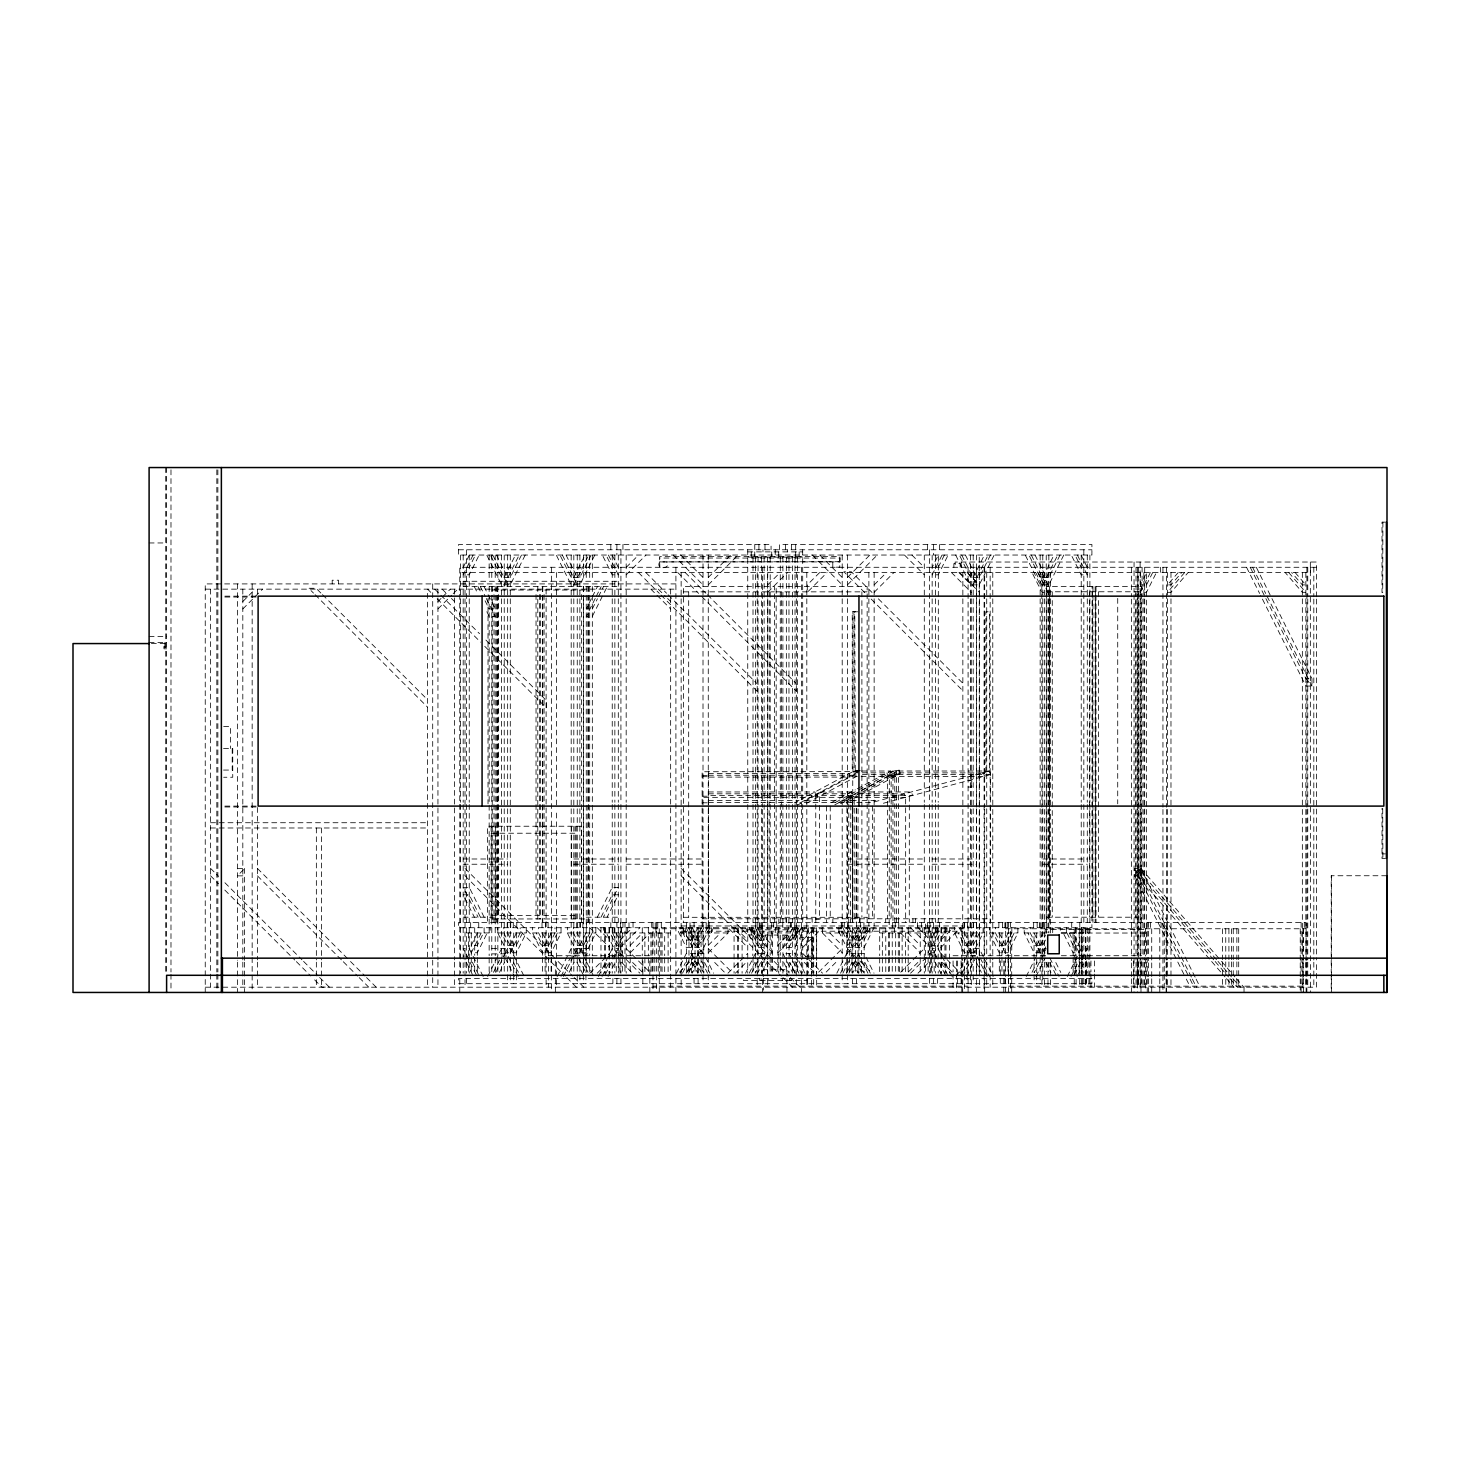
<?xml version="1.0" encoding="UTF-8"?>
<svg xmlns="http://www.w3.org/2000/svg" width="1460" height="1460" viewBox="0 0 1460 1460"><rect width="100%" height="100%" fill="white"/><g stroke="black" fill="none" stroke-linecap="round" stroke-linejoin="round"><path stroke-width="0.75" stroke-dasharray="5 3.75" d="M708.447 918.796L708.447 797.342M815.757 795.353L815.757 919.198L819.425 919.198L819.389 794.861L815.757 795.353L815.757 796.813L819.389 796.32L819.389 794.861M852.968 771.628L852.968 611.411L858.425 611.411M1162.945 567.283L1162.945 807.197M1306.882 567.283L1306.882 807.197M1310.386 567.283L1310.386 572.539L459.772 572.539M850.815 804.971L850.541 922.464M850.833 802.708L850.833 798.145L856.29 797.178M852.385 918.796L852.677 797.16L856.308 796.521M856.272 808.438L855.998 922.464M857.841 918.796L858.097 807.544M469.372 555.037L463.185 567.411L469.244 567.411L475.431 555.037M473.077 555.037L463.185 574.82L469.244 574.82L479.136 555.037M504.229 577.448L515.435 555.037M504.229 584.876L519.139 555.037M521.494 555.037L510.288 577.448L501.601 577.448L490.396 555.037M525.198 555.037L510.288 584.876L501.601 584.876L486.691 555.037M573.817 577.448L585.022 555.037M573.817 584.876L588.727 555.037M591.081 555.037L579.875 577.448L571.188 577.448L559.983 555.037M594.804 555.037L579.875 584.876L571.188 584.876L556.278 555.037M591.355 598.746L586.263 608.93L592.322 608.93L597.414 598.746M592.377 596.72L597.468 586.519M595.224 598.454L586.263 616.357L592.322 616.357L603.272 594.476M596.209 596.465L601.173 586.519M598.436 596.72L603.527 586.519M604.258 592.486L607.25 586.519M477.457 932.958L471.27 945.332L477.329 945.332L483.515 932.958M481.161 932.958L471.27 952.759L477.329 952.759L487.22 932.958M487.677 976.466L494.648 962.541M495.633 960.552L501.601 948.617M493.462 972.342L500.579 958.07M495.725 972.488L502.696 958.563M503.682 956.574L507.66 948.617M510.288 945.332L516.475 932.958M499.521 972.342L504.613 962.158M510.288 952.759L520.18 932.958L520.18 927.72M522.534 932.958L516.347 945.332L507.66 945.332L501.473 932.958M526.257 927.72L526.257 932.958L516.347 952.759L507.66 952.759L497.769 932.958L497.769 927.72M545.091 945.332L551.278 932.958M545.091 952.759L554.983 932.958L554.983 927.72M557.337 932.958L551.15 945.332L542.463 945.332L536.276 932.958M561.042 927.72L561.042 932.958L551.15 952.759L542.463 952.759L532.572 932.958L532.572 927.72M557.264 976.466L571.188 948.617L589.694 948.617M561.005 976.411L570.167 958.07M563.341 976.466L577.248 948.617M579.875 945.332L586.062 932.958L585.934 972.67M569.108 972.342L574.2 962.158M597.322 917.208L612.233 887.388L618.292 887.388L603.381 917.208M579.875 952.759L589.785 932.958M592.121 932.958L585.934 945.332L577.248 945.332L571.061 932.958M601.027 917.208L612.233 894.798L618.292 894.798L607.086 917.208M595.844 927.72L595.844 932.958L585.934 952.759L577.248 952.759L567.356 932.958L567.356 927.72M598.308 976.466L612.233 948.617L618.292 948.617L604.385 976.466M602.049 976.411L609.185 962.158M608.108 976.411L615.244 962.158M691.602 940.076L697.789 927.72M676.455 973.199L686.346 953.416L703.72 953.416L713.611 973.199M691.602 947.503L701.493 927.72M680.159 973.199L685.47 962.596M697.661 940.076L703.848 927.72M682.514 973.199L692.405 953.416M697.661 947.503L707.553 927.72M686.218 973.199L691.529 962.596M709.907 927.72L703.72 940.076L686.346 940.076L680.159 927.72M688.572 973.199L698.482 953.416M713.611 927.72L703.72 947.503L686.346 947.503L676.455 927.72M697.588 962.596L692.295 973.199L692.405 932.958M942.047 555.037L932.155 574.82L938.214 574.82L948.124 555.037M944.401 555.037L938.214 567.411L932.155 567.411L938.342 555.037L938.214 802.252M745.531 973.199L755.422 953.416L767.54 953.416L757.649 973.199M749.236 973.199L754.546 962.596M751.59 973.199L761.481 953.416M760.605 962.596L755.294 973.199L755.422 935.057M761.353 973.199L766.664 962.596M789.093 927.72L782.907 940.076L795.025 940.076L801.212 927.72M792.817 927.72L782.907 947.503L795.025 947.503L804.934 927.72M788.966 940.076L795.152 927.72M973.199 577.448L984.405 555.037M788.966 947.503L798.875 927.72M973.199 584.876L988.128 555.037M990.464 555.037L979.259 577.448L970.572 577.448L959.366 555.037M955.661 555.037L970.572 584.876L979.259 584.876L994.187 555.037M851.983 940.076L858.17 927.72M836.836 973.199L846.727 953.416L864.101 953.416L874.011 973.199M851.983 947.503L861.875 927.72M840.54 973.199L845.851 962.596M858.042 940.076L864.229 927.72M842.894 973.199L852.804 953.416M858.042 947.503L867.952 927.72M1042.787 577.448L1053.992 555.037M846.617 973.199L851.91 962.596M870.288 927.72L864.101 940.076L846.727 940.076L840.54 927.72M1042.787 584.876L1057.715 555.037M848.953 973.199L858.863 953.416M1060.051 555.037L1048.846 577.448L1040.159 577.448L1028.953 555.037M874.011 927.72L864.101 947.503L846.727 947.503L836.836 927.72M857.969 962.596L852.677 973.199L852.804 932.958M1063.774 555.037L1048.846 584.876L1040.159 584.876L1025.248 555.037M934.309 932.958L928.122 945.332L934.181 945.332L940.368 932.958M938.014 932.958L928.122 952.759L934.181 952.759L944.072 932.958M1150.334 572.539L1140.442 592.322L1146.502 592.322L1156.393 572.539M1152.688 572.539L1146.502 584.894L1140.442 584.894L1146.629 572.539L1146.502 807.197M967.141 945.332L973.327 932.958M967.141 952.759L977.032 932.958L977.032 927.72M956.647 976.466L970.572 948.617L979.259 948.617L993.183 976.466M979.386 932.958L973.199 945.332L964.512 945.332L958.326 932.958M962.432 972.342L967.524 962.158M983.109 927.72L983.109 932.958L973.199 952.759L964.512 952.759L954.621 932.958L954.621 927.72M962.724 976.466L976.63 948.617M966.447 976.411L975.627 958.07M1001.943 945.332L1008.13 932.958L1008.002 955.315M1001.943 952.759L1011.835 932.958M1014.189 932.958L1008.002 945.332L999.315 945.332L993.128 932.958M1017.894 927.72L1017.894 932.958L1008.002 952.759L999.315 952.759L989.405 932.958L989.405 927.72M1036.728 945.332L1042.915 932.958M1036.728 952.759L1045.634 934.947M1026.252 976.466L1040.159 948.617L1046.236 948.617L1034.301 972.488M1045.451 940.039L1042.787 945.332L1034.1 945.332L1027.913 932.958M1032.019 972.342L1037.111 962.158M1045.761 946.81L1042.787 952.759L1034.1 952.759L1024.208 932.958L1024.208 927.72M1036.034 976.411L1045.214 958.07M1067.297 976.466L1081.221 948.617L1087.28 948.617L1073.355 976.466M1071.02 976.411L1078.155 962.158M1077.078 976.411L1084.214 962.158M1195.12 977.141L1140.771 868.426L1134.694 875.854L1185.319 977.087M1178.202 572.539L1167.489 584.894L1170.975 584.894L1181.706 572.539M1184.626 572.539L1167.489 592.322L1170.975 592.322L1188.13 572.539M237.56 868.426L244.568 868.426L237.56 875.854L244.568 875.854M242.816 601.52L255.19 589.146M242.816 608.948L262.618 589.146M437.945 601.52L441.048 598.436M442.581 596.885L450.319 589.146M437.945 608.948L451.651 595.242M453.166 593.727L457.746 589.146M626.176 567.411L638.549 555.037M626.176 574.82L645.977 555.037M659.811 561.717C654.646 570.075 672.02 569.254 666.636 561.899M708.264 577.448L730.675 555.037M708.264 584.876L738.103 555.037M767.723 584.894L780.096 572.539M767.723 592.322L787.506 572.539M819.662 572.539L807.289 584.894L807.289 592.322L827.072 572.539M832.802 561.936L832.802 567.173L839.792 567.173L839.883 556.607L659.628 556.661L659.811 566.973M839.792 561.936L840.048 558.048L659.811 558.048M847.439 577.448L869.85 555.037M847.439 584.876L877.277 555.037M874.139 584.894L886.512 572.539M874.139 592.322L893.94 572.539M620.098 940.076L632.472 927.72M589.803 973.199L609.605 953.416M620.098 947.503L639.881 927.72M597.231 973.199L608.053 962.377M630.209 945.332L642.582 932.958M630.209 952.759L650.01 932.958M679.466 972.178L703.008 948.617M708.264 945.332L720.638 932.958M687.003 972.05L696.602 962.45M708.264 952.759L728.065 932.958L728.065 927.72L747.739 947.503M727.956 973.199L747.739 953.416M735.365 973.199L746.206 962.377M777.851 945.332L790.225 932.958M777.851 952.759L797.653 932.958L752.812 932.958L772.595 952.759M802.708 940.076L815.082 927.72M802.708 947.503L822.509 927.72M818.64 972.178L842.201 948.617M847.439 945.332L859.812 932.958M826.178 972.05L835.795 962.45M847.439 952.759L867.24 932.958L867.24 927.72M900.729 972.178L924.289 948.617M908.284 972.05L917.884 962.45M940.86 940.076L953.234 927.72M910.565 973.199L930.367 953.416M940.86 947.503L960.662 927.72L960.68 932.958L970.572 952.759M917.993 973.199L928.815 962.377M847.877 793.82L851.344 791.959L852.275 795.481L848.808 797.342L817.6 797.342L816.98 793.82L847.877 793.82L848.808 797.342L848.716 922.464M860.25 770.643L854.793 770.643L794.642 802.872L800.098 802.872L856.254 772.778L886.968 772.869L895.71 770.114L896.641 773.617L838.387 804.843M806.595 803.201L856.728 776.337L887.917 776.392L896.641 773.617M797.123 805.354L855.268 774.183L854.775 611.411M831.89 802.38L855.305 789.842M857.257 788.802L890.436 771.008L891.366 774.53L858.206 792.305M835.485 802.38L895.71 770.114M839.08 802.38L859.155 791.63M861.163 790.553L899.305 770.114L900.254 773.617L862.112 794.058M834.792 804.843L856.254 793.346M846.052 802.671L860.104 795.134M985.865 771.993L985.865 611.795L989.497 611.795L989.533 771.008L872.459 802.38L801.011 802.38M883.391 803.255L990.792 774.53L989.533 771.008L897.626 771.008L898.575 774.53L990.792 774.53M898.411 922.464L898.411 774.603L887.479 776.611L887.479 918.796M848.735 797.324L854.191 796.357L854.191 918.796M899.305 770.114L894.031 771.008L894.98 774.53L900.254 773.617M856.345 775.059L852.75 775.534L852.75 922.464M852.713 777.012L856.345 776.519M1385.485 522.133L1381.999 522.133L1381.999 592.577M149.102 542.956L166.604 542.956M458.531 549.781L1091.916 549.781M747.739 551.88L802.69 551.88M747.739 557.136L802.69 557.136M840.048 561.717L659.628 561.917L839.847 561.917M1316.446 567.283L459.772 567.283L459.772 992.453M463.185 581.281L618.292 581.281M675.907 583.909L205.239 583.909L205.239 992.453M463.185 586.519L618.292 586.519M205.239 589.146L675.907 589.146M492.221 590.023L587.887 590.023M683.426 591.847L774.402 591.847M776.154 591.847L867.149 591.847M1046.601 591.774L1141.483 591.774M224.858 596.154L256.613 596.154M224.858 597.03L256.613 597.03M857.714 611.795L852.257 611.795L852.257 771.993L857.714 771.993M149.102 636.56L166.604 636.56M149.102 642.51L166.604 642.51M151.365 643.568L166.604 643.568M163.976 647.072L165.728 647.072M166.604 648.824L163.976 648.824L163.976 643.568M1250.234 567.283L1305.915 678.626L1311.974 678.626L1311.974 686.054L1305.915 686.054L1260.619 595.461M223.654 726.496L230.461 726.496L230.461 748.542M223.544 748.542L232.742 748.542L232.742 777.249L223.654 777.249M223.544 770.059L232.742 770.059M859.557 771.008L854.1 771.008L854.082 611.795M861.765 771.008L890.436 771.008M858.425 771.628L702.132 771.738L702.132 927.72M708.447 773.599L849.282 773.599L849.902 777.103L708.447 777.103M862.404 774.53L891.366 774.53M708.447 775.242L853.388 775.242L852.75 771.738M702.132 775.589L708.447 775.589M702.132 776.702L708.447 776.702M968.09 780.735L971.776 780.735L971.776 787.031L968.09 787.031M708.447 791.959L814.99 791.959L815.629 795.481L708.447 795.481M851.344 791.959L820.447 791.959L821.086 795.481L852.275 795.481M860.725 791.959L911.35 791.959L912.591 795.481L861.692 795.481M708.447 793.82L811.523 793.82L812.143 797.342L702.132 797.342M857.294 793.82L904.397 793.82L905.656 797.342L905.656 922.464M702.132 796.211L708.447 796.211M905.656 797.342L855.998 797.342L855.049 793.82M708.447 800.518L799.021 800.518M804.478 800.518L835.357 800.518M842.566 800.518L859.904 800.518M862.057 800.518L879.394 800.518M708.447 802.38L795.554 802.38M702.132 802.799L708.447 802.799M224.858 806.102L256.613 806.102M224.858 806.978L256.613 806.978M210.495 822.728L427.452 822.728M210.495 827.984L427.452 827.984M491.108 833.222L576.134 833.222M1381.999 853.881L1385.485 853.881M1385.485 858.425L1381.999 858.425L1381.999 808.438M463.185 858.991L507.66 858.991M573.817 858.991L618.292 858.991M626.176 858.991L703.008 858.991M847.439 858.991L924.289 858.991M932.155 858.991L976.63 858.991M1042.787 858.991L1087.28 858.991M463.185 864.229L507.66 864.229M573.817 864.229L618.292 864.229M626.176 864.229L703.008 864.229M847.439 864.229L924.289 864.229M932.155 864.229L976.63 864.229M1042.787 864.229L1087.28 864.229M1213.68 959.786L1140.99 875.854L1134.694 875.854L1134.694 868.426L1140.99 868.426L1219.994 959.658M1386.69 875.745L1331.228 875.745L1331.228 972.25M491.108 915.457L576.134 915.457M463.185 917.208L495.214 917.208M586.263 917.208L618.292 917.208M683.426 917.3L774.402 917.3M776.154 917.3L867.149 917.3M1046.601 917.208L1141.483 917.208M492.221 918.961L587.887 918.961M702.132 918.796L990.482 918.796M681.145 925.968L962.852 925.968M652.985 928.761L968.09 928.761M1005.374 928.761L1306.134 928.761M1143.873 929.363L1045.159 929.363L1045.159 933.031M747.739 929.819L802.69 929.819M681.145 931.206L962.852 931.206M466.616 932.958L490.177 932.958L490.177 927.72M497.769 932.958L526.257 932.958M532.572 932.958L561.042 932.958M567.356 932.958L595.844 932.958M670.742 932.958L603.436 932.958L603.436 927.72M728.065 932.958L680.451 932.958L680.451 927.72M822.4 927.72L822.4 932.958L869.996 932.958L869.996 927.72M879.705 932.958L947.029 932.958L947.029 927.72M954.621 932.958L983.109 932.958M989.405 932.958L1017.894 932.958M1024.208 932.958L1050.452 932.958L1050.616 809.479M1083.831 932.958L1060.289 932.958L1060.289 927.72M1061.073 933.031L1143.873 933.031M747.739 935.057L802.708 935.057M491.783 948.617L510.288 948.617L524.213 976.466M491.783 953.873L507.66 953.873M573.817 953.873L589.694 953.873M548.358 955.716L649.828 955.716M953.07 955.716L1046.747 955.716M1061.347 955.716L1141.702 955.716M463.185 956.044L469.244 956.044M501.601 956.044L510.288 956.044M571.188 956.044L579.875 956.044M612.233 956.044L618.292 956.044M932.155 956.044L938.214 956.044M970.572 956.044L979.259 956.044L979.259 555.037M1040.159 956.044L1048.846 956.044M1081.221 956.044L1087.28 956.044M652.985 986.157L656.653 986.157M659.281 986.157L962.669 986.157M964.421 986.157L968.09 986.157M1008.531 986.157L1303.415 986.157M205.239 987.197L1316.446 987.197L1316.446 962.231M967.049 572.539L979.423 584.894M959.64 572.539L979.423 592.322M958.91 572.539L971.283 584.894M951.482 572.539L971.283 592.322M911.916 555.037L924.289 567.411M904.488 555.037L924.289 574.82M872.003 592.45L851.326 571.773L843.898 571.773L864.758 592.632M878.372 598.819L962.669 683.116M871.182 599.056L962.669 690.543M819.79 555.037L842.201 577.448M812.362 555.037L842.201 584.876M680.597 555.037L703.008 577.448M673.188 555.037L703.008 584.876M685.196 572.539L705.873 593.216M707.461 594.804L796.539 683.882L796.539 691.31L700.252 595.005M677.769 572.539L698.646 593.399M645.867 572.539L666.545 593.216M668.133 594.804L757.211 683.882M658.277 589.146L666.015 596.885M667.567 598.436L670.651 601.52M638.44 572.539L659.318 593.399M660.924 595.005L757.211 691.31M650.85 589.146L655.43 593.727M656.945 595.242L670.651 608.948M917.993 927.72L930.367 940.076M940.86 953.416L960.662 973.199M910.565 927.72L930.367 947.503M942.412 962.377L953.234 973.199M907.864 932.958L920.238 945.332M900.455 932.958L920.238 952.759M847.439 948.617L871 972.178M829.827 932.958L842.201 945.332M853.845 962.45L863.444 972.05M822.4 932.958L842.201 952.759M442.161 589.146L449.881 596.885M451.432 598.436L454.534 601.52M802.708 953.416L822.509 973.199M434.733 589.146L439.296 593.727M440.829 595.242L479.537 633.695M485.906 640.046L546.35 700.508L546.35 707.917L482.147 643.714M804.259 962.377L815.082 973.199M430.791 592.358L427.579 589.146L427.452 959.913M437.197 598.783L480.541 642.126M760.24 932.958L772.595 945.332M681.145 868.426L772.632 959.913M774.238 961.519L788.692 975.973M790.298 977.579L799.916 987.197M735.365 927.72L747.739 940.076M681.145 875.854L765.46 960.151M767.048 961.757L781.374 976.065M782.962 977.653L792.506 987.197M708.264 948.617L731.825 972.178M690.635 932.958L703.008 945.332M714.67 962.45L724.269 972.05M703.008 952.759L683.225 932.958L683.225 927.72M320.871 593.052L316.108 588.27L308.68 588.27L313.498 593.089M322.459 594.64L427.452 699.632M315.104 594.695L427.452 707.042M626.176 948.617L649.718 972.178M632.582 962.45L642.181 972.05M597.231 927.72L609.605 940.076M620.098 953.416L639.881 973.199M589.803 927.72L609.605 947.503M621.65 962.377L632.472 973.199M465.028 868.426L556.515 959.913L556.607 809.479M558.121 961.519L572.557 975.973M574.163 977.579L583.799 987.197M465.028 875.854L549.325 960.151M550.931 961.757L565.239 976.065M566.827 977.653L576.371 987.197M257.416 868.426L348.904 959.913M350.51 961.519L364.945 975.973M366.551 977.579L376.187 987.197M257.416 875.854L341.713 960.151M343.319 961.757L357.627 976.065M359.215 977.653L368.76 987.197M210.495 868.317L218.507 876.347M224.931 882.752L301.983 959.804M303.589 961.41L318.024 975.846M319.63 977.452L329.266 987.088L321.839 987.088L312.294 977.543M210.495 875.745L218.452 883.702M224.804 890.053L294.792 960.041M296.38 961.629L310.706 975.955M1295.13 572.539L1305.842 584.894L1302.338 584.894L1291.625 572.539M1288.706 572.539L1305.842 592.322L1302.338 592.322L1285.202 572.539M1221.491 961.373L1234.904 976.868M1236.383 978.601L1243.847 987.197M1216.49 959.658L1137.486 868.426L1140.99 875.854L1140.99 868.426M1217.987 961.373L1231.4 976.868M1232.897 978.601L1240.343 987.197M1215.158 961.501L1228.517 976.922M1229.995 978.638L1237.405 987.197M1137.486 875.854L1210.176 959.786M1211.654 961.501L1225.013 976.922M1226.491 978.638L1233.919 987.197M1305.915 678.626L1311.974 686.054L1266.678 595.461M1256.293 567.283L1311.974 678.626M1252.589 567.283L1265.674 593.453M1246.53 567.283L1259.615 593.453M1081.093 555.037L1087.28 567.411L1081.221 567.411L1075.034 555.037M1077.37 555.037L1087.28 574.82L1081.221 574.82L1071.312 555.037M1035.03 555.037L1046.236 577.448M1047.988 584.894L1041.801 572.539L1041.929 807.197M1031.308 555.037L1046.236 584.876M1038.097 572.539L1047.988 592.322L1041.929 592.322L1032.019 572.539M1035.742 572.539L1041.929 584.894M1196.123 979.149L1200.157 987.197M1191.378 977.087L1140.771 875.854L1140.771 868.426M1192.382 979.094L1196.434 987.197M1134.694 868.426L1189.06 977.141M1190.064 979.149L1194.079 987.197M1186.323 979.094L1190.374 987.197M965.425 555.037L976.63 577.448M961.72 555.037L976.63 584.876M1069.286 932.958L1079.196 952.759L1073.136 952.759L1063.227 932.958M1066.95 932.958L1073.136 945.332L1079.196 945.332L1073.009 932.958L1073.136 955.315M1055.817 962.541L1060.781 972.488M1049.868 958.07L1059.047 976.411M1042.787 948.617L1045.78 954.584M1049.758 962.541L1056.711 976.466M1040.159 945.332L1033.99 932.958L1034.1 972.67M1045.853 962.158L1050.945 972.342M1040.159 952.759L1030.267 932.958L1030.267 927.72M999.188 932.958L1005.374 945.332M1005.374 952.759L995.483 932.958L995.483 927.72M980.28 958.07L989.442 976.411M973.199 948.617L987.124 976.466M964.385 932.958L970.572 945.332M976.266 962.158L981.357 972.342M952.139 976.466L938.214 948.617L932.155 948.617L946.08 976.466M941.28 962.158L948.398 976.411M935.221 962.158L942.339 976.411M852.677 927.72L858.863 940.076M848.953 927.72L858.863 947.503M864.995 962.596L870.288 973.199M846.617 927.72L852.804 940.076M858.042 953.416L867.952 973.199M842.894 927.72L852.804 947.503M858.936 962.596L864.229 973.199L864.101 932.958M851.983 953.416L861.875 973.199M852.859 962.596L858.17 973.199M612.123 555.037L618.292 567.411L612.233 567.411L606.046 555.037M608.4 555.037L618.292 574.82L612.233 574.82L602.341 555.037M804.934 973.199L795.025 953.416L782.907 953.416L792.817 973.199M795.919 962.596L801.212 973.199M788.966 953.416L798.875 973.199M783.801 962.596L789.093 973.199L788.966 935.057M761.353 927.72L767.54 940.076L755.422 940.076L749.236 927.72M757.649 927.72L767.54 947.503L755.422 947.503L745.531 927.72M755.294 927.72L761.5 940.076M566.042 555.037L577.248 577.448M751.59 927.72L761.5 947.503M562.337 555.037L577.248 584.876M692.295 927.72L698.482 940.076M688.572 927.72L698.482 947.503M704.614 962.596L709.907 973.199M686.218 927.72L692.405 940.076M697.661 953.416L707.553 973.199M496.455 555.037L507.66 577.448M682.514 927.72L692.405 947.503M698.537 962.596L703.848 973.199L703.72 932.958M492.75 555.037L507.66 584.876M691.602 953.416L701.493 973.199M692.478 962.596L697.789 973.199M484.008 586.519L487.074 592.632M488.096 594.676L495.214 608.93L489.155 608.93L485.085 600.79M480.303 586.519L485.267 596.465M486.271 598.454L495.214 616.357L489.155 616.357L485.176 608.4M477.949 586.519L481.015 592.632M474.245 586.519L477.219 592.486M616.156 932.958L622.343 945.332L616.284 945.332L610.097 932.958M612.452 932.958L622.343 952.759L616.284 952.759L606.375 932.958M577.138 932.958L583.325 945.332M583.325 952.759L573.415 932.958L573.415 927.72M579.875 948.617L585.843 960.552M586.847 962.541L593.8 976.466M582.942 962.158L588.033 972.342M573.817 948.617L577.795 956.574M578.799 958.563L585.752 972.488M576.883 962.158L584 976.411M542.335 932.958L548.522 945.332M548.522 952.759L538.63 932.958L538.63 927.72M507.533 932.958L513.719 945.332M513.719 952.759L503.828 932.958L503.828 927.72M513.354 962.158L518.446 972.342M504.229 948.617L518.154 976.466M505.251 958.07L514.413 976.411M484.154 917.208L469.244 887.388L463.185 887.388L478.095 917.208M480.449 917.208L469.244 894.798L463.185 894.798L474.39 917.208M483.169 976.466L469.244 948.617L463.185 948.617L477.11 976.466M472.31 962.158L479.427 976.411M466.233 962.158L473.368 976.411M989.533 771.008L990.482 774.567L990.482 922.464M983.456 772.65L984.405 776.191M886.968 772.869L887.917 776.392M856.363 808.128L856.399 932.958M1382.894 522.133L1382.711 592.577M1382.711 808.438L1382.894 858.425M1331.538 875.745L1331.538 976.74M1331.538 978.985L1331.538 992.453M1331.228 974.495L1331.228 990.209M1316.446 596.793L1316.391 562.027L955.15 562.027L955.15 567.283M1316.446 599.056L1316.446 959.968M1313.817 567.283L1313.817 596.793M1313.817 599.056L1313.817 959.968M1313.817 962.231L1313.817 987.197M1310.332 562.027L1310.386 992.453M1307.759 567.283L1307.759 596.793M1307.759 599.056L1307.759 959.968M1307.759 962.231L1307.759 987.197M1306.882 809.479L1306.882 959.859M1306.882 962.14L1306.882 992.453M1306.134 960.607L1306.134 922.464L458.531 922.464L458.531 927.72L1091.916 927.72L1092.098 586.519M1306.134 962.888L1306.134 976.521M1306.134 978.802L1306.134 992.453M1305.842 572.539L1305.842 807.197M1305.842 809.479L1305.842 959.859M1305.842 962.14L1305.842 987.197M1304.291 922.464L1304.291 928.761M1303.415 928.761L1303.415 960.607M1303.415 962.888L1303.415 976.521M1303.415 978.802L1303.415 992.453M1302.941 928.761L1302.941 956.063M1302.941 958.326L1302.941 971.977M1302.941 974.258L1302.941 992.453M1302.338 572.539L1302.338 807.197M1302.338 809.479L1302.338 959.859M1302.338 962.14L1302.338 987.197M1301.116 922.464L1301.116 976.649M1301.116 978.912L1301.116 992.453M1300.24 928.761L1300.24 960.607M1300.24 962.888L1300.24 976.521M1300.24 978.802L1300.24 990.172M1244.029 987.197L1244.029 992.453M1238.7 928.761L1238.7 959.658M1238.7 961.866L1238.7 986.157M1236.857 928.761L1236.857 959.658M1236.857 961.866L1236.857 986.157M1233.244 928.761L1233.244 959.658M1233.244 961.866L1233.244 986.157M1231.4 928.761L1231.4 959.658M1231.4 961.866L1231.4 986.157M1228.918 928.761L1228.918 959.658M1228.918 961.866L1228.918 986.157M1225.743 928.761L1225.779 959.658M1225.743 961.866L1225.779 986.157M1222.586 928.761L1222.586 959.658M1222.586 961.866L1222.586 986.157M1170.975 572.539L1170.975 807.197M1170.975 809.479L1170.975 959.859M1170.975 962.14L1170.975 987.197M1167.489 572.539L1167.489 807.197M1167.489 809.479L1167.489 959.859M1167.489 962.14L1167.489 987.197M1166.43 567.283L1166.43 807.197M1166.43 809.479L1166.43 959.859M1166.43 962.14L1166.43 992.453M1166.12 928.761L1166.12 960.607M1166.12 962.888L1166.12 976.521M1166.12 978.802L1166.12 992.453M1164.277 922.464L1164.277 972.123M1164.277 974.386L1164.277 990.19M1162.945 809.479L1162.945 992.453M1161.101 922.464L1161.101 928.761M1160.371 567.283L1160.371 572.539M1159.787 928.761L1159.787 960.607M1159.787 962.888L1159.787 976.521M1159.787 978.802L1159.787 992.453M1151.721 928.761L1151.721 960.607M1151.721 962.888L1151.721 976.521M1151.721 978.802L1151.721 992.453M1150.407 922.464L1150.407 928.761M1148.564 922.464L1148.545 960.607M1148.564 962.888L1148.545 976.521M1148.545 978.802L1148.564 992.453M1147.231 922.464L1147.231 976.649M1147.231 978.912L1147.231 992.453M1146.502 809.479L1146.502 959.859M1146.502 962.14L1146.502 987.197M1145.388 928.761L1145.388 956.063M1145.388 958.326L1145.388 971.977M1145.388 974.258L1145.388 990.172M1144.695 567.283L1144.695 596.793M1144.695 599.056L1144.695 959.968M1144.695 962.231L1144.695 987.197M1143.873 572.539L1143.873 807.197M1143.873 809.479L1143.873 959.859M1143.873 962.14L1143.873 987.197M1142.085 567.283L1142.085 596.793M1142.085 599.056L1142.085 959.968M1142.085 962.231L1142.085 987.197M1141.483 922.464L1141.483 586.519L1046.601 586.519L1046.601 922.464M1141.702 960.954L1141.702 976.266M1141.702 978.455L1141.702 987.197M1140.99 987.197L1140.99 992.453M1140.442 572.539L1140.442 807.197M1140.442 809.479L1140.442 959.859M1140.442 962.14L1140.442 987.197M1140.114 562.027L1140.114 592.286M1140.114 594.567L1140.114 956.081M1140.114 958.344L1140.114 971.995M1140.114 974.258L1140.114 990.172M1138.855 591.774L1138.855 917.208M1138.636 567.283L1138.636 959.968M1138.636 962.231L1138.636 987.197M1138.198 960.954L1138.198 976.266M1138.198 978.455L1138.198 987.197M1137.814 572.539L1137.814 807.197M1137.814 809.479L1137.814 959.859M1137.814 962.14L1137.814 987.197M1137.486 567.283L1137.486 592.286M1137.486 594.567L1137.486 956.081M1137.486 958.344L1137.486 971.995M1137.486 974.258L1137.486 992.453M1137.158 960.954L1137.158 976.266M1137.158 978.455L1137.158 987.197M1136.026 567.283L1136.026 596.793M1136.026 599.056L1136.026 959.968M1136.026 962.231L1136.026 987.197M1135.825 591.774L1135.825 917.208M1134.055 562.027L1134.055 592.286M1134.055 594.567L1134.055 956.081M1134.055 958.344L1134.055 971.995M1134.055 974.258L1134.055 992.453M1133.653 960.954L1133.653 976.266M1133.653 978.455L1133.653 987.197M1131.427 567.283L1131.427 596.83M1131.427 599.111L1131.427 960.625M1131.427 962.888L1131.427 976.539M1131.427 978.802L1131.427 992.453M1117.721 598.399L1117.721 803.858M1098.613 591.774L1098.613 917.208M1096.004 586.519L1096.004 922.464M1095.584 591.774L1095.584 917.208M1095.128 586.519L1095.128 922.464M1094.453 960.954L1094.453 971.885M1094.453 974.076L1094.453 987.197M1092.956 586.519L1092.956 922.464M1092.5 591.774L1092.5 917.208M1090.948 960.954L1090.948 971.885M1090.948 974.076L1090.948 987.197M1089.89 555.037L1089.89 802.252M1089.89 804.515L1089.89 922.464M1089.89 927.72L1089.908 976.266M1089.908 978.455L1089.908 987.197M1089.47 591.774L1089.47 917.208M1088.923 928.761L1088.923 959.658M1088.923 961.866L1088.923 986.157M1087.28 555.037L1087.28 802.252M1087.28 804.515L1087.28 922.464M1087.28 927.72L1087.28 973.199M1086.404 960.954L1086.404 976.266M1086.404 978.455L1086.404 987.197M1085.765 928.761L1085.765 959.658M1085.765 961.866L1085.765 986.157M1085.729 928.761L1085.729 959.658M1085.729 961.866L1085.729 986.157M1083.831 549.781L1083.831 802.252M1083.831 804.515L1083.831 922.464M1083.831 927.72L1083.831 973.199M1083.831 978.455L1083.831 983.693M1082.59 928.761L1082.59 959.658M1082.59 961.866L1082.59 986.157M1081.823 932.958L1081.823 955.315M1081.823 957.559L1081.823 973.199M1081.55 928.761L1081.55 959.658M1081.55 961.866L1081.55 986.157M1081.221 555.037L1081.221 802.252M1081.221 804.515L1081.221 922.464M1081.221 927.72L1081.221 973.199M1079.798 922.464L1079.798 927.72M1079.707 928.761L1079.707 959.658M1079.707 961.866L1079.707 986.157M1079.196 932.958L1079.196 955.315M1079.196 957.559L1079.196 973.199M1076.093 928.761L1076.093 959.658M1076.093 961.866L1076.093 986.157M1075.764 927.72L1075.764 955.315M1075.764 957.559L1075.764 973.199M1074.25 928.761L1074.25 959.658M1074.25 961.866L1074.25 986.157M1073.136 957.559L1073.136 973.199M1071.713 922.464L1071.713 927.72M1066.347 927.72L1066.347 932.958M1052.697 927.72L1052.697 932.958M1052.259 591.774L1052.259 917.208M1050.616 572.539L1050.616 807.197M1050.616 962.14L1050.616 987.197M1049.63 586.519L1049.63 922.464M1049.229 591.774L1049.229 917.208M1048.846 555.037L1048.846 932.922M1048.846 962.523L1048.846 971.63M1047.988 572.539L1047.988 807.197M1047.988 809.479L1047.988 932.52M1047.988 962.14L1047.988 987.197M1046.638 927.72L1046.638 932.958M1046.236 555.037L1046.236 932.922M1046.236 962.523L1046.236 971.63M1044.557 572.539L1044.557 807.197M1044.557 809.479L1044.557 959.859M1044.557 962.14L1044.557 987.197M1043.225 922.464L1043.225 927.72M1042.787 555.037L1042.787 972.67M1042.787 974.878L1042.787 983.693M1041.929 809.479L1041.929 959.859M1041.929 962.14L1041.929 987.197M1040.159 555.037L1040.159 972.67M1040.159 974.878L1040.159 983.693M1039.739 922.464L1039.739 927.72M1037.166 922.464L1037.166 927.72M1036.728 932.958L1036.728 972.67M1036.728 974.878L1036.728 983.693M1034.1 974.878L1034.1 983.693M1033.662 922.464L1033.662 927.72M1011.835 927.72L1011.707 960.607M1011.707 962.888L1011.707 976.521M1011.707 978.802L1011.707 992.453M1010.393 922.464L1010.393 972.123M1010.393 974.386L1010.393 990.19M1008.568 928.761L1008.531 960.607M1008.531 962.888L1008.568 976.521M1008.531 978.802L1008.568 992.453M1008.44 922.464L1008.44 927.72M1008.349 960.954L1008.349 976.266M1008.349 978.455L1008.349 987.197M1008.002 957.559L1008.002 973.199M1007.217 922.464L1007.217 928.761M1005.374 922.464L1005.374 976.521M1005.374 978.802L1005.374 992.453M1004.936 922.464L1004.936 927.72M1004.845 960.954L1004.845 976.266M1004.845 978.455L1004.845 987.197M1003.805 960.954L1003.805 976.266M1003.805 978.455L1003.805 992.453M1002.381 922.464L1002.381 927.72M1001.943 932.958L1001.943 955.315M1001.943 957.559L1001.943 973.199M1000.301 960.954L1000.301 976.266M1000.301 978.455L1000.301 987.197M999.315 932.958L999.315 955.315M999.315 957.559L999.315 973.199M998.877 922.464L998.877 927.72M992.782 572.539L992.782 807.197M992.782 809.479L992.782 959.859M992.782 962.14L992.782 987.197M990.154 567.283L990.154 802.653M990.154 804.934L990.154 955.296M990.154 957.578L990.154 987.197M986.723 572.539L986.723 959.859M986.723 962.14L986.723 987.197M984.679 567.283L984.679 807.197M984.679 809.479L984.679 959.859M984.679 962.14L984.679 992.453M984.186 918.796L984.186 922.464M984.095 567.283L984.095 802.653M984.095 804.934L984.095 955.296M984.095 957.578L984.095 992.453M979.423 572.539L979.423 807.197M979.423 809.479L979.423 959.859M979.423 962.14L979.423 987.197M979.259 957.961L979.259 971.63M976.63 555.037L976.63 956.044M976.63 957.961L976.63 971.63M976.539 567.283L976.539 807.197M976.539 809.479L976.539 959.859M976.539 962.14L976.539 992.453M973.637 922.464L973.637 927.72M973.199 555.037L973.199 972.67M973.199 974.878L973.199 983.693M971.283 572.539L971.283 807.197M971.283 809.479L971.283 959.859M971.283 962.14L971.283 987.197M970.572 555.037L970.572 972.67M970.572 974.878L970.572 983.693M970.134 922.464L970.134 927.72M968.09 567.283L968.09 992.453M967.578 922.464L967.578 927.72M967.141 932.958L967.141 972.67M967.141 974.878L967.141 983.693M964.421 922.464L964.421 992.453M964.074 922.464L964.074 927.72M962.852 572.539L962.852 807.197M962.852 809.479L962.669 960.607M962.852 962.14L962.669 992.453M961.793 928.761L961.793 960.607M961.793 962.888L961.793 976.521M961.793 978.802L961.793 992.453M961.209 562.027L961.209 567.283M961.118 960.954L961.118 976.266M961.118 978.455L961.118 987.197M960.169 567.283L960.169 563.615L953.873 563.615L953.873 567.283M957.614 960.954L957.614 976.266M957.614 978.455L957.614 987.197M956.574 960.954L956.574 971.885M956.574 974.076L956.574 992.453M953.07 960.954L953.07 971.885M953.07 974.076L953.07 987.197M949.474 927.72L949.474 973.199M945.971 927.72L945.971 973.199M945.642 927.72L945.642 932.958M944.93 927.72L944.93 973.199M941.426 927.72L941.426 973.199M940.97 927.72L940.86 973.199M939.638 544.543L939.638 549.781M939.638 922.464L939.638 927.72M938.214 804.515L938.214 922.464M938.214 927.72L938.214 973.199M937.576 927.72L937.576 932.958M937.576 978.455L937.576 983.693M936.097 927.72L936.097 932.958M935.586 555.037L935.586 802.252M935.586 804.515L935.586 922.464M935.586 927.72L935.604 973.199M934.181 932.958L934.181 955.315M934.181 957.559L934.181 973.199M933.579 544.543L933.579 555.037M933.579 922.464L933.524 927.72M933.579 978.455L933.579 983.693M932.155 555.037L932.155 802.252M932.155 804.515L932.155 922.464M932.155 927.72L932.155 973.199M931.553 932.958L931.553 955.315M931.553 957.559L931.553 973.199M930.367 932.958L930.367 973.199M930.038 922.464L930.038 932.958M929.527 549.781L929.527 802.252M929.527 804.515L929.527 973.199M929.527 978.455L929.491 983.693M928.815 927.72L928.815 932.958M928.122 932.958L928.122 955.315M928.122 957.559L928.122 973.199M927.52 544.543L927.52 549.781M927.52 922.464L927.52 927.72M925.494 955.315L925.439 922.464M925.494 957.559L925.494 973.199M924.289 555.037L924.289 802.252M924.289 804.515L924.289 922.464M924.289 927.72L924.289 973.199M922.756 927.72L922.756 932.958M921.461 922.464L921.461 927.72M920.238 932.958L920.238 955.315M920.238 957.559L920.238 973.199M917.409 922.464L917.409 927.72M915.584 918.796L915.584 922.464M912.92 918.796L912.92 922.464M909.324 796.32L909.288 922.464M908.193 927.72L908.193 955.716M908.193 957.979L908.193 971.63M905.565 932.958L905.565 955.716M905.565 957.979L905.565 971.63M902.134 927.72L902.134 955.716M902.134 957.979L902.134 971.63M899.506 932.958L899.506 955.716M899.506 957.979L899.506 971.63M898.739 922.464L898.739 927.72M898.302 932.958L898.302 955.315M898.302 957.559L898.302 973.199M896.604 922.464L896.586 775.589L891.129 776.538L891.129 918.796M895.673 932.958L895.673 955.315M895.673 957.559L895.673 973.199M895.236 922.464L895.236 927.72M894.779 922.464L894.779 774.603L889.322 775.625L889.177 927.72M894.542 927.72L894.542 932.958M892.954 775.552L892.954 922.464M892.68 922.464L892.68 927.72M892.242 932.958L892.242 955.315M892.242 957.559L892.242 973.199M889.614 932.958L889.614 955.315M889.614 957.559L889.614 973.199M888.392 932.958L888.392 955.716M888.392 957.979L888.392 971.63M885.691 918.796L885.691 922.464M885.782 927.72L885.782 955.716M885.782 957.979L885.782 971.63M882.333 932.958L882.333 955.716M882.333 957.979L882.333 971.63M879.705 927.72L879.705 955.716M879.705 957.979L879.705 971.63M874.139 572.539L874.139 925.968M872.459 806.066L872.459 918.796M868.883 572.539L868.883 925.968M867.149 922.538L867.149 586.61L776.154 586.61L776.154 922.538M865.141 927.72L865.141 932.958M863.937 922.464L863.937 932.958M861.893 591.847L861.893 917.3M861.473 932.958L861.473 955.315M861.473 957.559L861.473 973.199M860.433 922.464L860.433 932.958M860.031 918.796L860.031 922.464M859.63 918.796L859.63 922.464M859.082 927.72L858.863 973.199M858.042 932.958L858.042 973.199M856.399 978.455L856.399 983.693M855.414 932.958L855.414 955.315M855.414 957.559L855.414 973.199M852.366 922.464L852.366 797.342L846.909 798.31L846.909 922.464M852.366 927.72L852.366 932.958M852.366 978.455L852.366 983.693M851.983 932.958L851.983 973.199M849.355 932.958L849.355 955.315M849.355 957.559L849.355 973.199M848.315 922.464L848.315 927.72M847.439 555.037L847.439 972.67M847.439 974.878L847.439 983.693M846.727 932.958L846.727 973.199M844.281 922.464L844.281 927.72M842.201 555.037L842.201 972.67M842.201 974.878L842.201 983.693M841.325 922.464L841.325 932.958M838.898 927.72L838.898 932.958M832.857 918.796L832.857 922.464M830.229 806.066L830.229 918.796M826.542 806.066L826.542 922.464M816.669 931.206L816.669 960.333M816.669 962.56L816.669 987.197M816.395 927.72L816.395 973.199M815.793 918.796L815.793 922.464M813.695 928.761L813.695 959.658M813.695 961.866L813.695 986.157M812.892 927.72L812.892 973.199M812.143 918.796L812.143 922.464M811.851 927.72L811.851 973.199M811.413 931.206L811.413 960.333M811.413 962.56L811.413 987.197M808.347 927.72L808.347 973.199M807.398 928.761L807.398 959.658M807.398 961.866L807.398 986.157M806.942 978.455L806.942 980.554L743.505 980.554L743.505 978.455M806.814 572.539L806.814 807.197M806.814 809.479L806.814 959.859M806.814 962.14L806.814 987.197M802.69 549.781L802.69 802.197M802.69 804.46L802.69 922.464M802.69 927.72L802.708 973.199M801.558 567.283L801.558 807.197M801.558 809.479L801.558 959.859M801.558 962.14L801.558 992.453M799.186 551.88L799.186 557.136M799.186 929.819L799.186 935.057M797.452 557.136L797.452 802.197M797.452 804.46L797.452 922.464M797.653 927.72L797.653 955.716M797.47 957.504L797.47 973.199M796.32 572.539L796.32 807.197M796.32 809.479L796.32 959.859M796.32 962.14L796.32 987.197M795.7 544.543L795.7 549.781M795.682 551.88L795.682 557.136M795.682 929.819L795.682 935.057M795.025 557.136L795.025 802.197M795.025 804.46L795.025 922.464M795.025 935.057L795.025 973.199M794.788 922.464L794.788 927.72M792.397 557.136L792.397 802.197M792.397 804.46L792.397 922.464M792.397 932.958L792.397 955.716M792.415 957.504L792.415 973.199M791.521 544.543L791.521 549.781M791.284 922.464L791.284 927.72M791.083 978.455L791.083 980.554M790.389 922.464L790.389 927.72M789.367 978.455L789.367 980.554M788.966 557.136L788.966 802.197M788.966 804.46L788.875 927.72M787.469 549.781L787.469 551.88M786.958 976.521L786.958 969.696L763.507 969.696L763.507 976.521M786.958 978.802L786.958 992.453M786.338 557.136L786.338 802.197M786.338 804.46L786.338 922.464M786.338 935.057L786.338 955.26M786.338 957.504L786.338 973.199M786.101 918.796L786.101 922.464M785.462 544.543L785.462 549.781M782.907 557.136L782.907 802.197M782.907 804.46L782.907 922.464M782.907 935.057L782.907 973.199M782.797 922.464L782.797 927.72M782.286 978.455L782.286 980.554M781.41 591.847L781.41 917.3M780.279 557.136L780.279 802.197M780.279 804.46L780.279 922.464M780.279 935.057L780.279 955.26M780.279 957.504L780.279 973.199M779.403 549.781L779.403 544.543L1091.916 544.543L1091.916 555.037L458.531 555.037L458.531 544.543L771.062 544.543L771.062 549.781M778.709 551.88L778.709 557.136M778.819 918.796L778.727 973.199M777.851 932.958L777.851 955.315M777.851 957.559L777.851 973.199M776.738 922.464L776.738 927.72M775.223 549.781L775.223 557.136M775.223 927.72L775.223 935.057M774.402 922.538L774.402 586.61L683.426 586.61L683.426 922.538M773.709 922.464L773.709 927.72M772.595 932.958L772.595 955.315M772.595 957.559L772.595 973.199M771.72 551.88L771.72 557.136M771.738 922.464L771.738 973.199M770.186 557.136L770.186 802.197M770.186 804.46L770.186 922.464M770.168 935.057L770.168 955.26M770.168 957.504L770.168 973.199M769.164 591.847L769.164 917.3M768.142 978.455L768.142 980.554M767.723 572.539L767.723 807.197M767.723 809.479L767.723 959.859M767.723 962.14L767.723 987.197M767.558 557.136L767.558 802.197M767.558 804.46L767.558 922.464M767.54 935.057L767.54 973.199M764.985 544.543L764.985 549.781M764.127 557.136L764.127 802.197M764.127 804.46L764.127 922.464M764.109 935.057L764.109 955.26M764.109 957.504L764.109 973.199M763.507 978.802L763.507 990.172M762.959 549.781L762.959 551.88M762.467 567.283L762.467 807.197M762.467 809.479L762.467 959.859M762.467 962.14L762.467 992.453M761.591 927.72L761.5 804.46M761.5 557.136L761.5 802.197M761.481 935.057L761.481 973.199M761.08 978.455L761.08 980.554M760.076 922.464L760.076 927.72M759.182 922.464L759.182 927.72M759.364 978.455L759.364 980.554M758.926 544.543L758.926 549.781M758.05 557.136L758.05 802.197M758.05 804.46L758.05 922.464M758.05 932.958L758.05 955.716M758.05 957.504L758.05 973.199M757.211 572.539L757.211 807.197M757.211 809.479L757.211 959.859M757.211 962.14L757.211 987.197M755.678 922.464L755.678 927.72M755.44 557.136L755.44 802.197M755.44 804.46L755.44 922.464M754.765 544.543L754.765 549.781M754.747 551.88L754.747 557.136M754.747 929.819L754.747 935.057M753.013 557.136L753.013 802.197M753.013 804.46L753.013 922.464M752.812 927.72L752.812 955.716M752.995 957.504L752.995 973.199M751.243 551.88L751.243 557.136M751.243 929.819L751.243 935.057M747.739 549.781L747.757 802.197M747.757 804.46L747.757 922.464M747.757 927.72L747.739 973.199M742.1 927.72L742.1 973.199M738.614 927.72L738.614 973.199M737.555 927.72L737.555 973.199M734.07 927.72L734.07 973.199M711.549 927.72L711.549 932.958M709.14 922.464L709.14 932.958M708.447 771.738L708.447 922.464M708.264 555.037L708.264 972.67M708.264 974.878L708.264 983.693M706.184 922.464L706.184 927.72M703.008 555.037L703.008 972.67M703.008 974.878L703.008 983.693M701.092 932.958L701.092 955.315M701.092 957.559L701.092 973.199M698.482 932.958L698.482 973.199M698.099 927.72L698.099 932.958M698.099 978.455L698.099 983.693M697.661 932.958L697.661 973.199M695.033 932.958L695.033 955.315M695.033 957.559L695.033 973.199M694.066 922.464L694.066 932.958M694.066 978.455L694.066 983.693M691.602 932.958L691.602 973.199M691.365 927.72L691.365 932.958M690.014 922.464L690.014 932.958M688.974 932.958L688.974 955.315M688.974 957.559L688.974 973.199M688.682 591.847L688.682 917.3M686.51 922.464L686.346 973.199M685.306 927.72L685.306 932.958M681.145 572.539L681.145 807.197M681.145 809.479L681.145 959.859M681.145 962.14L681.145 987.197M675.907 567.283L675.907 992.453M670.651 589.146L670.651 987.197M668.114 932.958L668.114 955.716M668.114 957.979L668.114 971.63M664.683 927.72L664.683 955.716M664.683 957.979L664.683 971.63M662.055 932.958L662.055 955.716M662.055 957.979L662.055 971.63M661.289 922.464L661.289 927.72M660.851 932.958L660.851 955.315M660.851 957.559L660.851 973.199M659.281 928.761L659.281 960.607M659.281 962.888L659.281 976.521M659.281 978.802L659.281 992.453M658.223 932.958L658.223 955.315M658.223 957.559L658.223 973.199M657.785 922.464L657.785 927.72M656.653 922.464L656.653 992.453M655.923 927.72L655.923 932.958M655.23 922.464L655.23 927.72M654.792 932.958L654.792 955.315M654.792 957.559L654.792 973.199M652.985 922.464L652.985 992.453M652.164 932.958L652.164 955.315M652.164 957.559L652.164 973.199M651.726 922.464L651.726 927.72M650.941 932.958L650.941 955.716M650.941 957.979L650.941 971.63M649.828 960.954L649.828 992.453M648.331 927.72L648.331 955.716M648.331 957.979L648.331 971.63M644.882 932.958L644.882 955.716M644.882 957.979L644.882 971.63M642.838 960.954L642.838 987.197M642.272 927.72L642.272 955.716M642.272 957.979L642.272 971.63M633.038 922.464L633.038 927.72M630.209 932.958L630.209 955.315M630.209 957.559L630.209 973.199M629.005 922.464L629.005 927.72M627.69 927.72L627.69 932.958M626.176 555.037L626.176 802.252M626.176 804.515L626.176 922.464M626.176 927.72L626.176 973.199M625.008 922.464L624.971 955.315M624.971 957.559L624.971 973.199M622.945 544.543L622.945 549.781M622.945 922.464L622.945 927.72M622.343 932.958L622.343 955.315M622.343 957.559L622.343 973.199M621.631 927.72L621.631 932.958M620.92 549.781L620.92 802.252M620.92 804.515L620.92 973.199M620.92 978.455L620.974 983.693M620.427 922.464L620.427 932.958M620.098 932.958L620.098 973.199M618.912 932.958L618.912 955.315M618.912 957.559L618.912 973.199M618.292 555.037L618.292 802.252M618.292 804.515L618.292 922.464M618.292 927.72L618.292 973.199M616.886 544.543L616.886 555.037M616.886 922.464L616.923 927.72M616.886 978.455L616.886 983.693M616.284 932.958L616.284 955.315M616.284 957.559L616.284 973.199M614.861 555.037L614.861 802.252M614.861 804.515L614.861 922.464M614.861 927.72L614.842 973.199M614.368 927.72L614.368 932.958M612.89 927.72L612.89 932.958M612.89 978.455L612.89 983.693M612.233 555.037L612.233 802.252M612.233 804.515L612.233 922.464M612.233 927.72L612.233 973.199M610.827 544.543L610.827 549.781M610.827 922.464L610.827 927.72M609.495 927.72L609.605 973.199M609.021 927.72L609.021 973.199M605.517 927.72L605.517 973.199M604.805 927.72L604.805 932.958M604.476 927.72L604.476 973.199M600.972 927.72L600.972 973.199M592.322 555.037L592.322 581.281M592.322 586.519L592.322 955.661M592.322 957.942L592.322 971.612M589.694 555.037L589.694 581.281M589.694 586.519L589.694 955.661M589.694 957.942L589.694 971.612M588.343 586.519L588.343 802.161M588.343 804.423L588.343 922.464M587.887 586.519L587.887 922.464M586.373 922.464L586.373 927.72M586.263 555.037L586.263 581.281M586.263 586.519L586.263 955.661M586.263 957.942L586.263 971.612M585.934 974.878L585.934 983.693M583.635 555.037L583.635 581.281M583.635 586.519L583.635 955.661M583.635 957.942L583.635 971.612M583.343 586.519L583.343 596.83M583.343 599.093L583.343 922.464M583.325 932.958L583.325 972.67M583.325 974.878L583.325 983.693M582.887 922.464L582.887 927.72M581.591 594.567L581.591 918.961M581.445 922.464L581.445 826.232L487.603 826.232L487.603 922.464M580.313 922.464L580.313 927.72M579.875 555.037L579.875 972.67M579.875 974.878L579.875 983.693M577.248 555.037L577.248 972.67M577.248 974.878L577.248 983.693M576.809 922.464L576.809 927.72M576.134 826.232L576.134 922.464M575.094 826.232L575.094 922.464M573.817 555.037L573.817 971.831M571.59 826.232L571.59 922.464M571.188 555.037L571.188 971.831M556.607 572.539L556.607 807.197M556.607 962.14L556.607 987.197M555.347 960.954L555.347 992.453M551.369 567.283L551.369 955.351M551.369 957.578L551.369 992.453M551.15 932.958L551.15 955.315M551.15 957.559L551.15 973.199M548.522 932.958L548.522 955.315M548.522 957.559L548.358 987.197M548.084 922.464L548.084 927.72M546.113 589.146L546.113 959.913M546.113 962.177L546.113 987.197M545.529 922.464L545.529 927.72M545.091 932.958L545.091 955.315M545.091 957.559L545.091 973.199M544.087 594.567L544.087 918.961M542.792 586.519L542.792 802.161M542.792 804.423L542.792 922.464M542.335 586.519L542.335 922.464M542.463 932.958L542.463 955.315M542.463 957.559L542.463 973.199M542.025 922.464L542.025 927.72M540.583 594.567L540.583 918.961M539.543 594.567L539.543 918.961M537.791 586.519L537.791 596.83M537.791 599.093L537.791 922.464M536.039 594.567L536.039 918.961M516.785 922.464L516.785 927.72M516.347 932.958L516.347 972.67M516.347 974.878L516.347 983.693M513.719 932.958L513.719 972.67M513.719 974.878L513.719 983.693M513.281 922.464L513.281 927.72M510.726 922.464L510.726 927.72M510.288 555.037L510.288 972.67M510.288 974.878L510.288 983.693M507.66 555.037L507.66 972.67M507.66 974.878L507.66 983.693M507.222 922.464L507.222 927.72M504.229 555.037L504.229 971.831M501.601 555.037L501.601 971.831M498.517 594.567L498.517 918.961M497.842 555.037L497.842 581.281M497.842 586.519L497.842 955.661M497.842 957.942L497.842 971.612M497.221 586.519L497.221 802.161M497.221 804.423L497.221 922.464M496.765 586.519L496.765 922.464M495.652 826.232L495.652 922.464M495.214 555.037L495.214 581.281M495.214 586.519L495.214 955.661M495.214 957.942L495.214 971.612M493.973 594.567L493.973 922.464M492.221 586.519L492.221 596.83M492.221 599.093L492.221 922.464M491.783 555.037L491.783 581.281M491.783 586.519L491.783 955.661M491.783 957.942L491.783 971.612M491.108 826.232L491.108 922.464M489.155 555.037L489.155 581.281M489.155 586.519L489.155 955.661M489.155 957.942L489.155 971.612M488.023 598.399L488.023 803.858M484.118 927.72L484.118 932.958M478.734 922.464L478.734 927.72M477.329 932.958L477.329 955.315M477.329 957.559L477.329 973.199M474.701 927.72L474.701 955.315M474.701 957.559L474.701 973.199M471.27 932.958L471.27 955.315M471.27 957.559L471.27 973.199M470.667 922.464L470.667 927.72M469.244 555.037L469.244 802.252M469.244 804.515L469.244 922.464M469.244 927.72L469.244 973.199M468.642 932.958L468.642 955.315M468.642 957.559L468.642 973.199M466.616 549.781L466.616 802.252M466.616 804.515L466.616 922.464M466.616 927.72L466.616 973.199M466.616 978.455L466.616 983.693M465.028 572.539L465.028 807.197M465.028 809.479L465.028 959.859M465.028 962.14L465.028 987.197M463.185 555.037L463.185 802.252M463.185 804.515L463.185 922.464M463.185 927.72L463.185 973.199M460.557 555.037L460.557 802.252M460.557 804.515L460.557 922.464M460.557 927.72L460.557 973.199M454.534 589.146L454.534 959.913M454.534 962.177L454.534 987.197M437.945 589.146L437.945 959.913M437.945 962.177L437.945 987.197M432.707 583.909L432.707 987.197M427.452 962.177L427.452 987.197M338.501 583.909L338.501 580.222L332.205 580.222L332.205 583.909M321.601 827.984L321.601 959.913M321.601 962.177L321.601 987.197M316.346 827.984L316.346 959.913M316.346 962.177L316.346 987.197M257.416 589.146L257.416 593.709M257.416 807.508L257.416 959.913M257.416 962.177L257.416 987.197M252.16 583.909L252.16 955.351M252.16 957.632L252.16 992.453M244.568 868.426L244.568 960.315M244.568 962.213L244.568 992.453M242.816 589.146L242.816 959.913M242.816 962.177L242.816 987.197M237.56 583.909L237.56 960.315M237.56 962.177L237.56 992.453M232.213 748.542L232.213 770.059M217.868 469.828L217.868 971.995M217.868 974.276L217.868 990.172M216.828 469.828L216.828 971.995M216.828 974.276L216.828 990.172M210.495 589.146L210.495 987.197M170.984 469.828L170.984 971.995M170.984 974.276L170.984 990.172M166.604 467.547L166.604 971.995M165.728 467.547L165.728 971.995M164.852 642.51L164.852 647.072M982.598 772.869L894.159 772.869L895.089 776.392L983.839 776.392L982.598 772.869M812.453 937.503L800.919 937.503L800.919 956.191L812.453 956.191L812.453 937.503M1091.916 978.455L458.531 978.455L458.531 983.693L1091.916 983.693L1091.916 978.455M795.152 973.199L789.842 962.596L795.152 973.199"/><path stroke-width="1.5" d="M149.102 643.568L73 643.568L73 992.453L1387 992.453L1387 467.547L149.102 467.547L149.102 992.453M1387 875.745L1386.69 992.453M221.373 958.161L1387 958.161M221.373 975.298L166.604 975.298L166.604 992.453M222.413 975.298L1387 975.298M1386.398 522.133L1386.398 858.425M1383.843 975.298L1383.843 992.453M858.955 596.154L858.955 806.102M482.074 596.154L482.074 806.102M222.413 958.161L222.413 992.453M221.373 467.547L221.373 992.453M1383.843 596.154L258.11 596.154L258.11 806.102L1383.843 806.102L1383.843 596.154M1059.23 935.057L1047.696 935.057L1047.696 953.745L1059.23 953.745L1059.23 935.057"/></g></svg>
